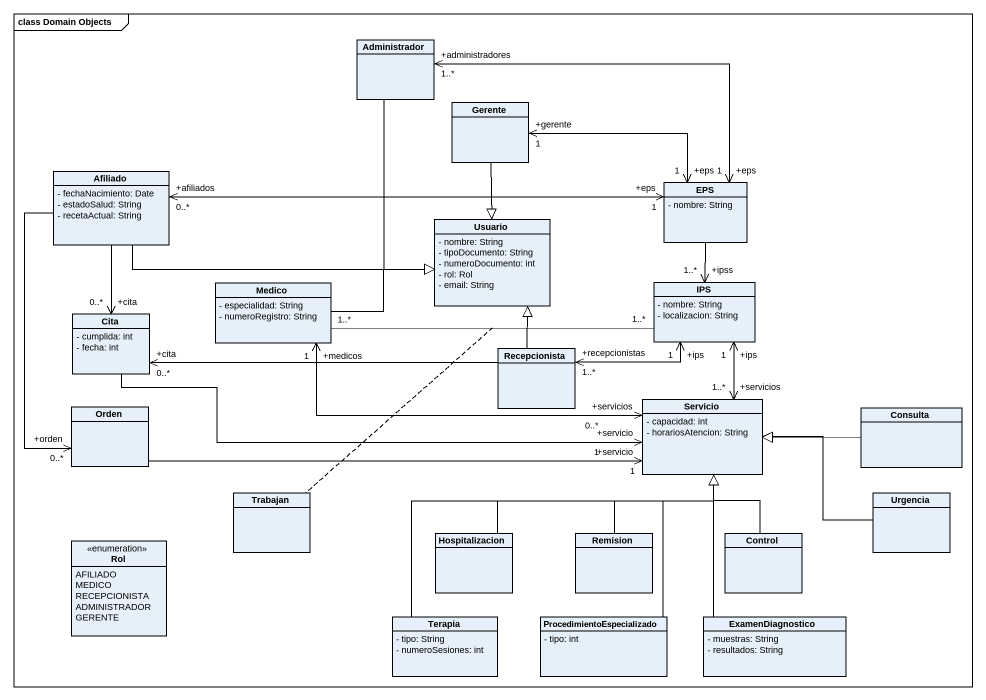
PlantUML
@startuml
mainframe class Domain Objects
hide circle
hide empty members
skinparam classAttributeIconSize 0
class Administrador
class Gerente
class Afiliado {
  - fechaNacimiento: Date
  - estadoSalud: String
  - recetaActual: String
}
class EPS {
  - nombre: String
}
class Usuario {
  - nombre: String
  - tipoDocumento: String
  - numeroDocumento: int
  - rol: Rol
  - email: String
}
class Medico {
  - especialidad: String
  - numeroRegistro: String
}
class IPS {
  - nombre: String
  - localizacion: String
}
class Cita {
  - cumplida: int
  - fecha: int
}
class Recepcionista
class Orden
class Servicio {
  - capacidad: int
  - horariosAtencion: String
}
class Consulta
class Trabajan
class Urgencia
class Hospitalizacion
class Remision
class "Control" as Control_
enum Rol {
  AFILIADO
  MEDICO
  RECEPCIONISTA
  ADMINISTRADOR
  GERENTE
}
class Terapia {
  - tipo: String
  - numeroSesiones: int
}
class ProcedimientoEspecializado {
  - tipo: int
}
class ExamenDiagnostico {
  - muestras: String
  - resultados: String
}
Administrador "+administradores\n1..*" <-right-> "+eps\n1" EPS
Administrador --|> Usuario
Gerente "+gerente\n1" <-right-> "+eps\n1" EPS
Gerente --|> Usuario
Afiliado "+afiliados\n0..*" <-right-> "+eps\n1" EPS
Afiliado -right-|> Usuario
Afiliado --> "+cita\n0..*" Cita
Afiliado --> "+orden\n0..*" Orden
EPS --> "+ipss\n1..*" IPS
Medico -right-|> Usuario
Medico "1..*" -right- "1..*" IPS
(Medico, IPS) .. Trabajan
Medico "+medicos\n1" <-right-> "+servicios\n0..*" Servicio
IPS "+ips\n1" <-left-> "+recepcionistas\n1..*" Recepcionista
IPS "+ips\n1" <--> "+servicios\n1..*" Servicio
Cita -right-> "+servicio\n1" Servicio
Recepcionista -up-|> Usuario
Recepcionista -left-> "+cita\n0..*" Cita
Orden -right-> "+servicio\n1" Servicio
Consulta -left-|> Servicio
Urgencia -left-|> Servicio
Hospitalizacion -right-|> Servicio
Remision -up-|> Servicio
Control_ -up-|> Servicio
Terapia -up-|> Servicio
ProcedimientoEspecializado -up-|> Servicio
ExamenDiagnostico -up-|> Servicio
@enduml
